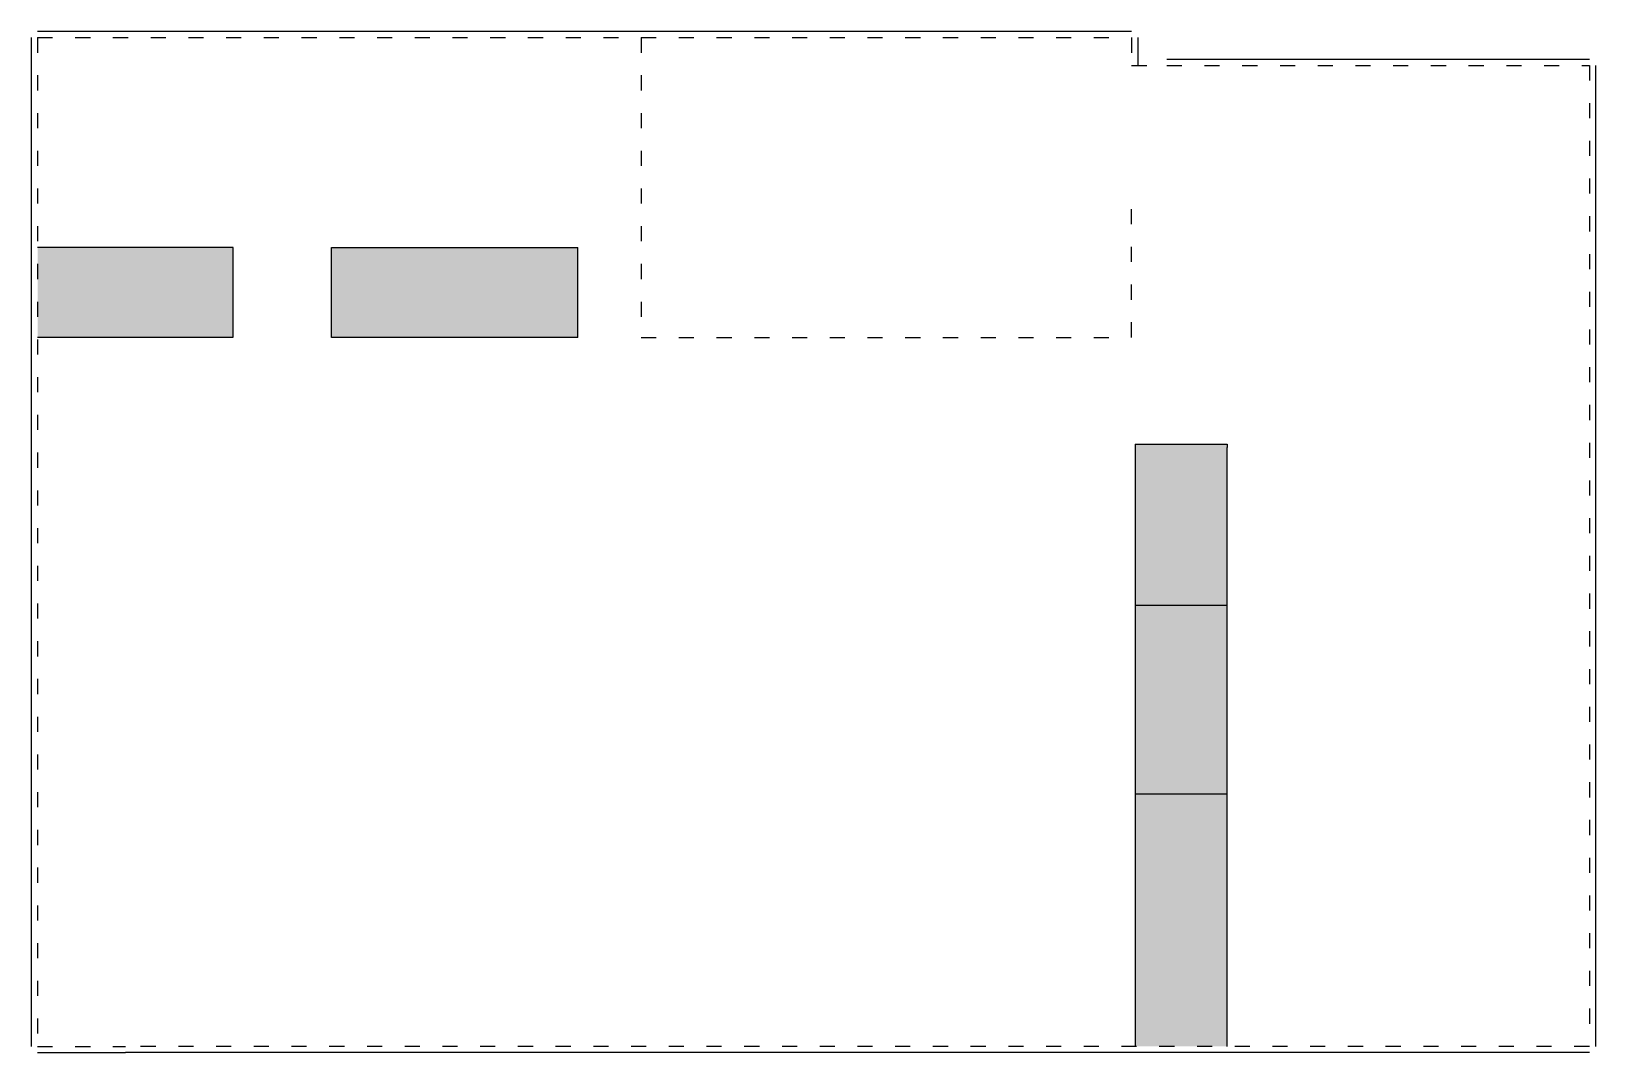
# Model space of a CAD drawing. Header units: inches. Extents: x -241 to 1003, y -736 to 76.
import ezdxf

# ---------------------------------------------------------------- set-up
doc = ezdxf.new("R2010")
doc.units = ezdxf.units.IN
doc.header["$MEASUREMENT"] = 0
doc.linetypes.add('ACAD_ISO03W100', pattern=[30, 12, -18])

msp = doc.modelspace()

# ---------------------------------------------------------------- hatches: boundary and pattern name
h = msp.add_hatch(color=254)
h.paths.add_polyline_path([(-80.8, -95.8), (-236.3, -95.8), (-236.3, -167.3), (-80.8, -167.3)])
h.paths.add_polyline_path([(193.4, -95.8), (-2.6, -95.8), (-2.6, -167.3), (193.4, -167.3)])
h.paths.add_polyline_path([(709.8, -254.8), (709.8, -252.3), (708, -252.3), (636.5, -252.3), (636.5, -731), (709.8, -731)])

# ---------------------------------------------------------------- linework, layer by layer
for p, q in [((-236.3, 76.1), (3.7, 76.1)), ((3.7, 76.1), (243.7, 76.1)), ((243.7, 76.1), (273.7, 76.1)), ((273.7, 76.1), (633.7, 76.1)), ((-241.3, 71.1), (-241.3, -731)), ((638.7, 71.1), (638.7, 49)), ((661.7, 54), (997.7, 54)), ((1002.7, 49), (1002.7, -731)), ((-80.8, -95.8), (-236.3, -95.8)), ((-80.8, -167.3), (-80.8, -95.8)), ((-2.6, -167.3), (-2.6, -95.8)), ((-2.6, -95.8), (193.4, -95.8)), ((193.4, -167.3), (193.4, -95.8)), ((-81, -167.3), (-236.3, -167.3)), ((193.4, -167.3), (-2.6, -167.3)), ((636.5, -252.3), (636.5, -731)), ((636.5, -252.3), (708, -252.3)), ((708, -252.3), (709.8, -252.3)), ((709.8, -252.3), (709.8, -254.8)), ((709.8, -731), (709.8, -254.8)), ((636.5, -380.3), (709.8, -380.3)), ((636.5, -530.2), (709.8, -530.2)), ((-236.3, -736), (-166.3, -736)), ((997.7, -736), (-166.3, -736))]:
    msp.add_line(p, q)
at = {"linetype": 'ACAD_ISO03W100'}
for p, q in [((-236.3, 71.1), (3.7, 71.1)), ((-236.3, 71.1), (-236.3, -731)), ((3.7, 71.1), (243.7, 71.1)), ((243.7, 71.1), (273.7, 71.1)), ((243.7, 71.1), (243.7, -167.3)), ((273.7, 71.1), (633.7, 71.1)), ((633.7, 71.1), (633.7, 49)), ((633.7, 49), (661.7, 49)), ((661.7, 49), (997.7, 49)), ((997.7, 49), (997.7, -731)), ((633.7, -167.3), (633.7, -57.6)), ((243.7, -167.3), (633.7, -167.3)), ((-236.3, -731), (-166.3, -731)), ((997.7, -731), (-166.3, -731))]:
    msp.add_line(p, q, dxfattribs=at)

doc.saveas('drawing.dxf')
